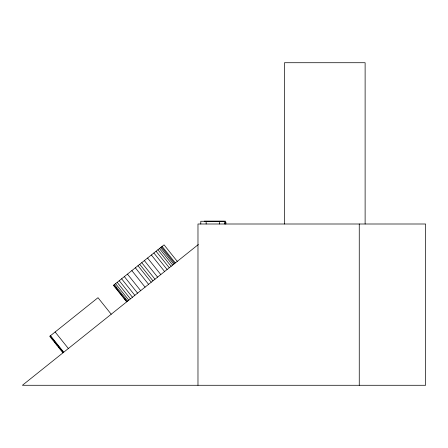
<?xml version="1.0" encoding="UTF-8"?>
<svg xmlns="http://www.w3.org/2000/svg" width="448" height="448" viewBox="0 0 448 448"><rect width="100%" height="100%" fill="white"/><g stroke="black" fill="none" stroke-linecap="round" stroke-linejoin="round"><path stroke-width="0.67" d="M198.324 244.541L22.4 385.28L425.6 385.28L425.6 224L197.977 224L197.977 385.28M204.215 221.172L225.523 221.172L225.523 224M177.274 261.38L164.046 244.854L113.456 285.326L126.683 301.857M162.109 246.406L175.33 262.937M161.437 246.943L174.658 263.474M160.597 247.615L173.818 264.141M159.421 248.556L172.648 265.082M157.914 249.76L171.136 266.291M156.066 251.238L169.288 267.77M153.888 252.986L167.11 269.511M151.368 254.996L164.595 271.527M147.577 258.031L160.798 274.557M144.374 260.596L157.595 277.122M141.753 262.69L154.98 279.216M139.726 264.314L152.947 280.84M137.984 265.703L151.206 282.234M135.358 267.809L148.579 284.334M131.846 270.614L145.068 287.146M127.45 274.131L140.678 290.662M124.359 276.606L137.581 293.138M121.615 278.802L134.837 295.333M119.224 280.711L132.446 297.242M117.186 282.346L130.407 298.872M115.556 283.651L128.778 300.177M114.391 284.581L127.613 301.112M115.539 287.157L116.396 288.226M124.499 298.357L125.35 299.421M113.691 285.141L126.913 301.666M111.216 314.227L97.994 297.696L49.722 336.314L62.944 352.845M55.138 331.985L68.359 348.51M50.501 335.692L63.728 352.218M50.187 335.938L63.414 352.47M56.437 344.058L57.708 345.666M58.57 346.724L59.416 347.799M54.662 341.981L57.646 345.716M58.503 346.78L59.354 347.844M365.12 224L365.12 62.72L284.48 62.72L284.48 224M359.257 224L359.257 385.28M225.887 222.113L225.887 224M224.375 224L224.375 221.267L200.788 221.267L200.788 224M219.649 221.267L219.649 224M206.147 221.267L206.147 224"/></g></svg>
